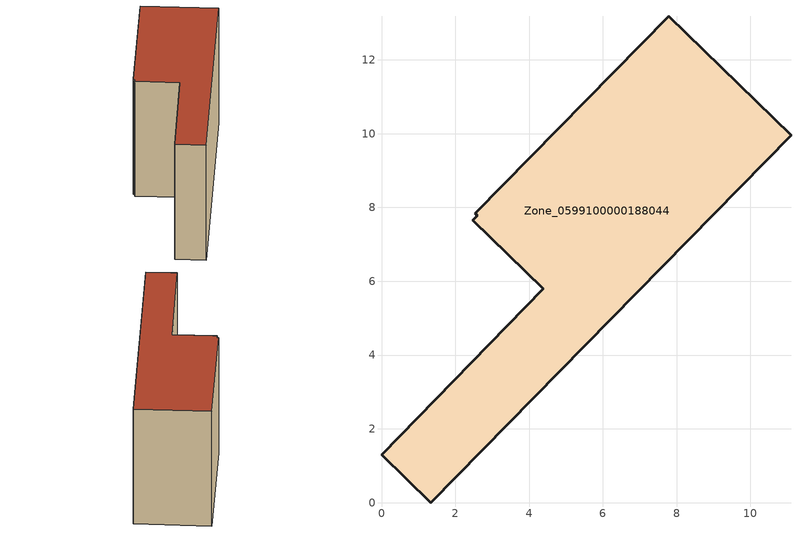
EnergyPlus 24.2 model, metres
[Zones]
Zone_0599100000188044
 floor ground (C_G): 7.79,13.18 11.1,9.96 1.33,0 0,1.3 4.38,5.8 2.47,7.65 2.6,7.78 2.54,7.85 z0
 wall outside (C_F): 0,1.3 1.33,0 11.1,9.96 7.79,13.18 2.54,7.85 2.6,7.78 2.47,7.65 4.38,5.8 0,1.3 z0:8.22
 roof outside (C_R): 2.6,7.78 2.47,7.65 4.38,5.8 0,1.3 1.33,0 11.1,9.96 7.79,13.18 2.54,7.85 z8.22
[BUILDING]
Pand.0599100000188044: North Axis=0; Terrain=City; Loads Convergence Tolerance Value=0.04; Temperature Convergence Tolerance Value=0.4; Solar Distribution=FullExterior; Maximum Number of Warmup Days=25; Minimum Number of Warmup Days=1
[Site:Location]
Rotterdam.The.Hague.AP_ZH_NLD Design_Conditions: Latitude=51.96; Longitude=4.45; Time Zone=1; Elevation=-4.5
[SITE:GROUNDTEMPERATURE:BUILDINGSURFACE]
18, 18, 18, 18, 18, 18, 18, 18, 18, 18, 18, 18
[MATERIAL] Thermal Absorptance=0.9; Solar Absorptance=0.7; Visible Absorptance=0.7
Name | Roughness | Thickness | Conductivity | Density | Specific Heat
G.TI.1946 | MediumSmooth | 0.15 | 1 | 540 | 1210
F.TI.1946 | Rough | 0.3 | 0.857143 | 1920 | 840
R.TI.1946 | MediumRough | 0.2 | 0.1 | 1500 | 1000
[CONSTRUCTION]
C_G: G.TI.1946
C_F: F.TI.1946
C_R: R.TI.1946
[ZONE]
Zone_0599100000188044: Type=1; Multiplier=1; Ceiling Height=Autocalculate; Volume=Autocalculate; Floor Area=autocalculate; Part of Total Floor Area=Yes
[ZONEINFILTRATION:DESIGNFLOWRATE]
Infil_Zone_0599100000188044: Zone or ZoneList or Space or SpaceList=Zone_0599100000188044; Schedule=AlwaysOn; Design Flow Rate Calculation Method=Flow/Area; Flow Rate per Floor Area=0.003; Constant Term Coefficient=1; Temperature Term Coefficient=0; Velocity Term Coefficient=0; Velocity Squared Term Coefficient=0
[HVACTEMPLATE:ZONE:IDEALLOADSAIRSYSTEM]
Zone_0599100000188044: Maximum Heating Supply Air Temperature=50; Minimum Cooling Supply Air Temperature=13; Maximum Heating Supply Air Humidity Ratio=0.0156; Minimum Cooling Supply Air Humidity Ratio=0.0077; Heating Limit=NoLimit; Cooling Limit=NoLimit; Dehumidification Control Type=ConstantSensibleHeatRatio; Cooling Sensible Heat Ratio=0.7; Dehumidification Setpoint=60; Humidification Control Type=None; Humidification Setpoint=30; Outdoor Air Method=None; Outdoor Air Flow Rate per Person=0.00944; Outdoor Air Flow Rate per Zone Floor Area=0; Outdoor Air Flow Rate per Zone=0; Demand Controlled Ventilation Type=None; Outdoor Air Economizer Type=NoEconomizer; Heat Recovery Type=None; Sensible Heat Recovery Effectiveness=0.7; Latent Heat Recovery Effectiveness=0.65
[ZONECONTROL:THERMOSTAT]
ThermostatControl_Zone_0599100000188044: Zone or ZoneList=Zone_0599100000188044; Control Type Schedule=DualSetpointControlType; Control 1=Thermostat_Zone_0599100000188044; Temperature Difference Between Cutout And Setpoint=0
[THERMOSTATSETPOINT:DUALSETPOINT]
Thermostat_Zone_0599100000188044: Heating Setpoint Temperature Schedule=HeatingSetpoint_Zone_0599100000188044; Cooling Setpoint Temperature Schedule=CoolingSetpoint_Zone_0599100000188044
[SCHEDULE:COMPACT]
HeatingSetpoint_Zone_0599100000188044: Through: 12/31, For: AllDays, Until: 24:00, 21
CoolingSetpoint_Zone_0599100000188044: Through: 12/31, For: AllDays, Until: 24:00, 24
DualSetpointControlType: Through: 12/31, For: AllDays, Until: 24:00, 4
AlwaysOn: Through: 12/31, For: AllDays, Until: 24:00, 1
